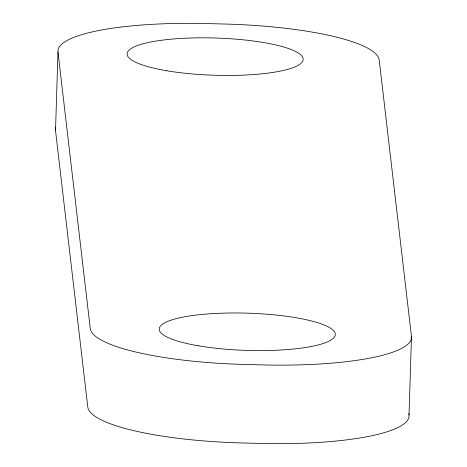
<?xml version="1.0" encoding="UTF-8"?>
<svg xmlns="http://www.w3.org/2000/svg" width="467" height="467" viewBox="0 0 467 467"><rect width="100%" height="100%" fill="white"/><g stroke="black" fill="none" stroke-linecap="round" stroke-linejoin="round"><path stroke-width="0.7" d="M55.515 130.526L57.984 52.012A151.88 32.095 1.8 0 1 205.982 23.56L223.687 23.998A151.88 32.095 1.8 0 1 379.21 59.969L411.485 336.474L409.016 414.988A151.88 32.095 1.8 0 1 261.018 443.44L243.313 443.002A151.88 32.095 1.8 0 1 87.79 407.031L55.515 130.526A151.88 32.095 1.8 0 1 55.789 127.649M408.853 413.552L409.016 414.988M57.984 52.012L90.259 328.511A151.88 32.095 1.8 0 0 245.782 364.488L263.487 364.925A151.88 32.095 1.8 0 0 411.485 336.474M198.358 345.802A88.082 18.616 1.8 0 0 335.108 335.633A88.082 18.616 1.8 0 0 208.294 313.912A88.082 18.616 1.8 0 0 198.358 345.802M166.24 70.657A88.082 18.616 1.8 0 0 302.99 60.488A88.082 18.616 1.8 0 0 176.176 38.767A88.082 18.616 1.8 0 0 166.24 70.657"/></g></svg>
